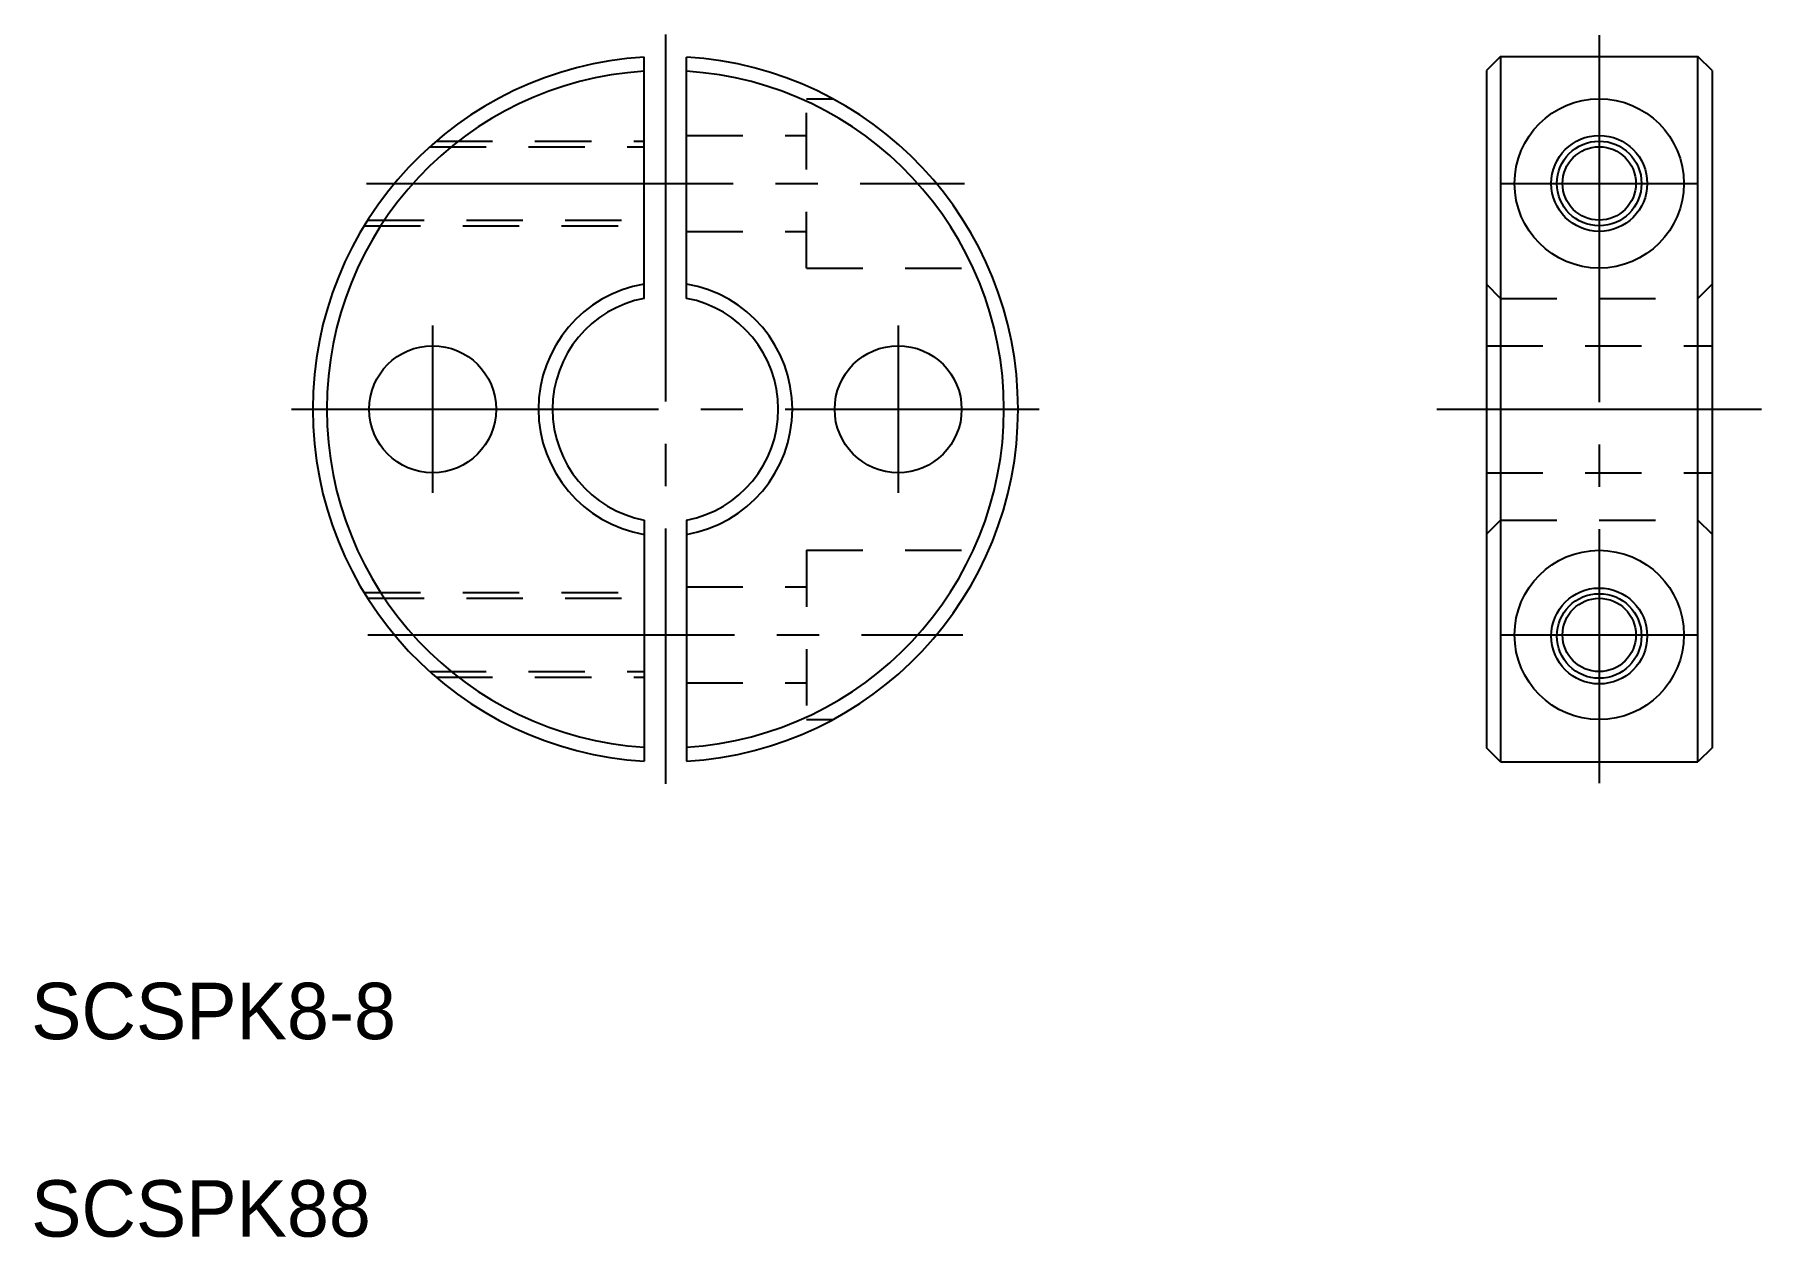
# Model space of a CAD drawing. Extents: x 92.5 to 153.7, y 159.9 to 202.5.
import ezdxf

# ---------------------------------------------------------------- set-up
doc = ezdxf.new("R2010")
doc.units = 0
doc.linetypes.add('CENTER', pattern=[17.5, 13, -1.5, 1.5, -1.5])
doc.linetypes.add('DASHED', pattern=[3.5, 2, -1.5])
doc.layers.get('0').update_dxf_attribs({"linetype": 'CONTINUOUS'})
doc.layers.add('CENTER', color=1, linetype='CENTER')

msp = doc.modelspace()

# ---------------------------------------------------------------- linework, layer by layer
at = {"color": 7, "linetype": 'CONTINUOUS'}
for p, q in [((114.146, 193.146), (114.146, 201.695)), ((115.646, 193.146), (115.646, 201.695)), ((144.494, 201.717), (143.994, 201.217)), ((144.494, 201.717), (144.494, 176.717)), ((144.494, 201.717), (151.494, 201.717)), ((151.494, 176.717), (151.494, 201.717)), ((151.994, 201.217), (151.494, 201.717)), ((143.994, 201.217), (143.994, 177.217)), ((151.994, 201.217), (151.994, 177.217)), ((114.146, 185.288), (114.146, 176.74)), ((115.646, 185.288), (115.646, 176.74)), ((144.494, 176.717), (143.994, 177.217)), ((151.994, 177.217), (151.494, 176.717)), ((144.494, 176.717), (151.494, 176.717))]:
    msp.add_line(p, q, dxfattribs=at)
for p, q in [((146.244, 201.717), (146.244, 201.717)), ((147.994, 201.717), (147.994, 201.717))]:
    msp.add_line(p, q)
at = {"color": 3, "linetype": 'DASHED'}
for p, q in [((119.896, 194.217), (119.896, 200.217)), ((119.896, 200.217), (120.833, 200.217)), ((106.543, 198.517), (114.146, 198.517)), ((106.772, 198.717), (114.146, 198.717)), ((115.646, 198.917), (119.896, 198.917)), ((104.343, 195.917), (114.146, 195.917)), ((104.218, 195.717), (114.146, 195.717)), ((115.646, 195.517), (119.896, 195.517)), ((119.896, 194.217), (126.385, 194.217)), ((144.494, 193.146), (143.994, 193.646)), ((151.994, 193.646), (151.494, 193.146)), ((144.494, 193.146), (151.494, 193.146)), ((143.994, 191.467), (151.994, 191.467)), ((143.994, 186.967), (151.994, 186.967)), ((144.494, 185.288), (143.994, 184.788)), ((144.494, 185.288), (151.494, 185.288)), ((151.994, 184.788), (151.494, 185.288)), ((119.896, 184.217), (126.385, 184.217)), ((119.896, 184.217), (119.896, 178.217)), ((104.218, 182.717), (114.146, 182.717)), ((104.343, 182.517), (114.146, 182.517)), ((115.646, 182.917), (119.896, 182.917)), ((106.543, 179.917), (114.146, 179.917)), ((106.772, 179.717), (114.146, 179.717)), ((115.646, 179.517), (119.896, 179.517)), ((119.896, 178.217), (120.833, 178.217))]:
    msp.add_line(p, q, dxfattribs=at)
for centre, radius in [((147.994, 197.217), 3), ((147.994, 197.217), 1.7), ((147.994, 197.217), 1.3), ((106.646, 189.217), 2.25), ((123.146, 189.217), 2.25), ((147.994, 181.217), 3), ((147.994, 181.18), 1.7), ((147.994, 181.217), 1.3)]:
    msp.add_circle(centre, radius)
at = {"color": 3}
for centre in [(147.994, 197.217), (147.994, 181.18)]:
    msp.add_circle(centre, 1.5, dxfattribs=at)
at = {"color": 7, "linetype": 'CONTINUOUS'}
for radius, start, end in [(12.5, 93.43982, 266.56018), (12.5, 273.43981, 86.56019), (12, 93.58332, 266.41666), (12, 273.58332, 86.41668), (4.5, 99.59407, 260.40593), (4.5, 279.59407, 80.40593), (4, 100.80693, 259.19308), (4, 280.80692, 79.19308)]:
    msp.add_arc((114.896, 189.217), radius, start, end, dxfattribs=at)
at = {"layer": 'CENTER', "color": 1, "linetype": 'CENTER'}
for p, q in [((114.896, 202.495), (114.896, 175.94)), ((147.994, 202.467), (147.994, 175.967)), ((104.299, 197.217), (125.492, 197.217)), ((144.494, 197.217), (151.494, 197.217)), ((106.646, 192.186), (106.646, 186.248)), ((123.146, 192.186), (123.146, 186.248)), ((101.646, 189.217), (128.146, 189.217)), ((142.244, 189.217), (153.744, 189.217)), ((104.349, 181.217), (125.442, 181.217)), ((144.494, 181.217), (151.494, 181.217))]:
    msp.add_line(p, q, dxfattribs=at)

# ---------------------------------------------------------------- texts
for s, p in [('SCSPK8-8', (92.414, 166.891)), ('SCSPK88', (92.414, 159.893))]:
    msp.add_text(s, height=2).set_placement(p)

doc.saveas('drawing.dxf')
